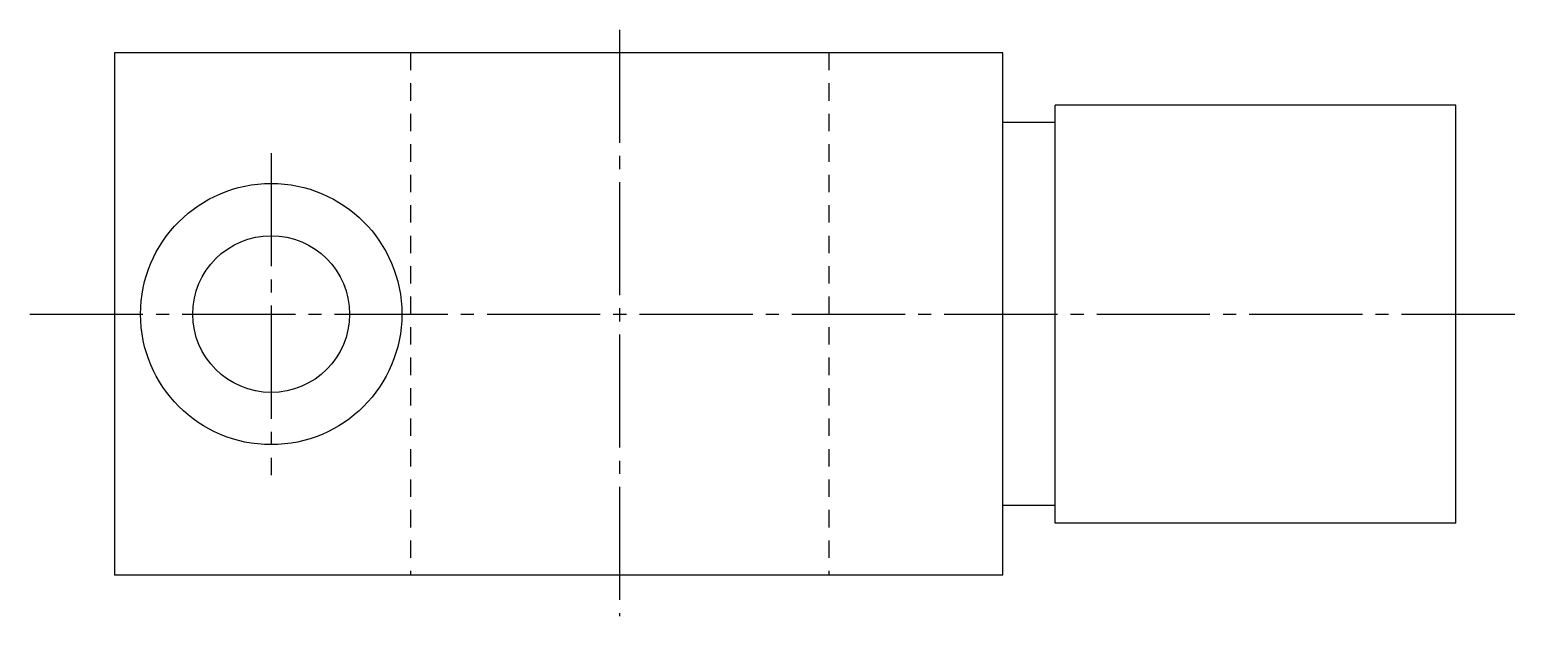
# Model space of a CAD drawing. Extents: x 11 to 173, y 10 to 135.
# Drawn here: x 130.37 to 173, y 118.09 to 134.93 of the extents above.
import ezdxf

# ---------------------------------------------------------------- set-up
doc = ezdxf.new("R2010")
doc.units = 0
doc.header["$LTSCALE"] = 0.25
doc.linetypes.add('CENTER', pattern=[17.5, 13, -1.5, 1.5, -1.5])
doc.linetypes.add('DASHED', pattern=[3.5, 2, -1.5])
doc.layers.get('0').update_dxf_attribs({"linetype": 'CONTINUOUS'})
doc.layers.add('CENTER', color=1, linetype='CENTER')

msp = doc.modelspace()

# ---------------------------------------------------------------- linework, layer by layer
for p, q in [((158.299, 134.267), (132.799, 134.267)), ((132.799, 134.267), (132.799, 119.267)), ((158.299, 119.267), (158.299, 134.267)), ((159.799, 120.767), (159.799, 132.767)), ((171.299, 132.767), (159.799, 132.767)), ((171.299, 120.767), (171.299, 132.767)), ((159.799, 132.267), (158.299, 132.267)), ((159.799, 121.267), (158.299, 121.267)), ((171.299, 120.767), (159.799, 120.767)), ((158.299, 119.267), (132.799, 119.267))]:
    msp.add_line(p, q)
at = {"color": 3, "linetype": 'DASHED'}
for p, q in [((141.299, 134.267), (141.299, 119.267)), ((153.299, 134.267), (153.299, 119.267))]:
    msp.add_line(p, q, dxfattribs=at)
for radius in [3.75, 2.25]:
    msp.add_circle((137.299, 126.767), radius)
at = {"layer": 'CENTER', "color": 1, "linetype": 'CENTER'}
for p, q in [((147.299, 134.932), (147.299, 118.089)), ((137.299, 131.388), (137.299, 122.144)), ((130.368, 126.767), (173.005, 126.767))]:
    msp.add_line(p, q, dxfattribs=at)

doc.saveas('drawing.dxf')
